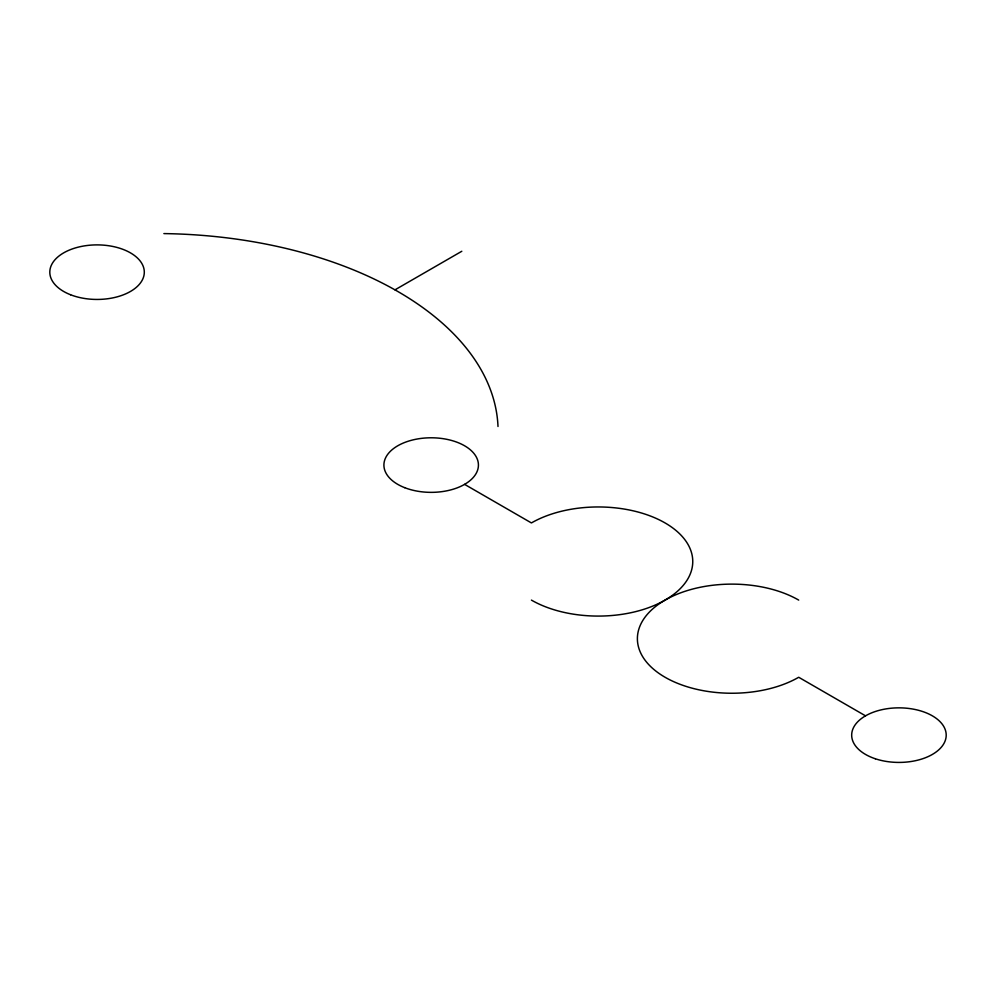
<?xml version="1.0" encoding="UTF-8"?>
<svg xmlns="http://www.w3.org/2000/svg" width="996" height="996" viewBox="0 0 996 996"><rect width="100%" height="100%" fill="white"/><g stroke="black" fill="none" stroke-linecap="round" stroke-linejoin="round"><path stroke-width="1.49" d="M394.976 289.848L461.808 251.266M464.584 484.355L531.416 522.937A94.508 54.556 0 0 1 665.067 522.937A94.508 54.556 0 0 1 665.067 600.102A94.508 54.556 0 0 1 531.416 600.102M865.536 715.85L798.705 677.268A94.496 54.556 0 0 1 665.067 677.255A94.496 54.556 0 0 1 665.067 600.102A94.496 54.556 0 0 1 798.705 600.102M163.879 233.587A342.574 197.781 0 0 1 498 426.487M875.322 758.765A47.248 27.278 0 0 0 946.2 735.135A47.248 27.278 0 0 0 875.322 711.505A47.248 27.278 0 0 0 875.322 758.765M404.687 487.667A47.248 27.278 0 0 0 478.304 467.012A47.248 27.278 0 0 0 410.526 440.531A47.248 27.278 0 0 0 404.687 487.667M70.567 294.754A47.248 27.278 0 0 0 144.183 274.112A47.248 27.278 0 0 0 76.406 247.631A47.248 27.278 0 0 0 70.567 294.754"/></g></svg>
